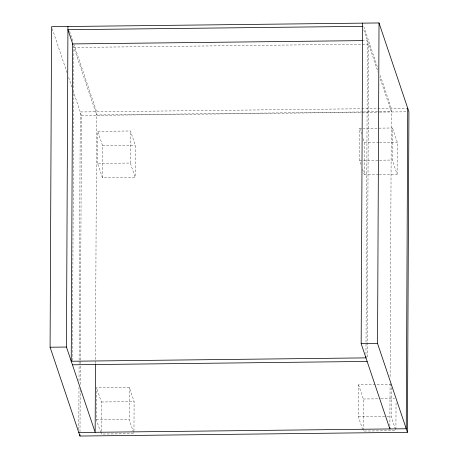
<?xml version="1.0" encoding="UTF-8"?>
<svg xmlns="http://www.w3.org/2000/svg" width="459" height="459" viewBox="0 0 459 459"><rect width="100%" height="100%" fill="white"/><g stroke="black" fill="none" stroke-linecap="round" stroke-linejoin="round"><path stroke-width="0.34" stroke-dasharray="2.29 1.72" d="M72.453 360.504L73.899 47.472L368.617 44.11L367.171 357.136M78.793 429.63L78.994 386.604M79.017 380.867L79.097 364.377M79.097 363.66L79.109 360.791M79.114 360.074L80.262 111.962L361.233 108.754M79.998 431.747L80.187 390.156M80.216 384.418L80.308 364.343M80.308 363.626L80.325 360.757M80.325 360.04L81.455 115.519L73.429 91.662M95.472 363.471L96.631 111.778L74.083 44.775M100.75 432.694L96.424 419.836L96.574 387.78L129.318 387.407L134.103 401.619L133.959 432.252M97.606 163.41L97.756 131.354L130.499 130.981L135.285 145.193L135.135 177.249L102.391 177.622L97.606 163.41L130.35 163.037L135.135 177.249M101.215 431.913L101.204 434.048L133.953 433.675L129.168 419.463L129.318 387.407M101.221 431.202L101.353 401.992L96.574 387.78M102.391 177.622L102.535 145.566L97.756 131.354M130.35 163.037L130.499 130.981M362.719 429.704L358.393 416.841L358.542 384.791L391.286 384.418M360.94 164.477L359.575 160.415L359.724 128.365L362.57 128.331M358.542 384.791L363.321 399.003L363.178 431.053L395.922 430.68M378.595 174.466L364.36 174.627L364.509 142.577L363.138 138.515M365.972 354.302L367.418 40.553L363.832 40.593M389.88 426.072L390.081 383.047M390.11 376.598L391.349 108.41L379.731 73.893M395.469 429.326L391.137 416.468L391.286 385.13M379.306 174.46L397.104 174.254L392.325 160.042L392.468 127.986L363.281 128.325M395.928 429.257L396.054 402.187M397.104 174.254L397.253 142.198L392.468 127.986M361.864 108.749L407.724 108.221M362.65 111.944L96.62 114.98L73.388 45.952M363.367 111.933L391.332 111.612L379.719 77.101M81.455 115.519L378.824 112.116M379.541 112.111L408.2 111.784M102.535 145.566L135.285 145.193M364.509 142.577L378.744 142.41M379.455 142.405L397.253 142.198M359.575 160.415L378.795 160.197M379.507 160.191L392.325 160.042M101.353 401.992L134.103 401.619M363.321 399.003L380.408 398.808M381.119 398.796L394.648 398.641M96.424 419.836L129.168 419.463M358.393 416.841L386.157 416.525M386.868 416.52L391.137 416.468M363.792 26.519L378.136 69.154M363.775 29.726L378.124 72.361M359.724 128.365L361.549 133.776M362.535 169.216L364.36 174.627M69.527 31.241L73.176 42.067M52.246 28.722L67.048 72.711M68.643 77.451L71.834 86.923"/><path stroke-width="0.69" d="M50.083 347.228L51.563 26.691L379.025 22.95L408.917 111.772L407.437 432.309L79.975 436.05L50.083 347.228L66.457 347.038L95.151 432.309L95.466 364.188M66.457 347.038L67.938 26.502M79.975 436.05L79.981 434.616M389.875 427.507L389.869 428.941L361.17 343.671L362.65 23.139M365.961 356.448L365.955 357.882L71.237 361.25L72.706 43.921L363.115 40.604M407.437 432.309L377.545 343.481L379.025 22.95M407.724 108.221L406.244 428.758L78.782 432.498M362.639 26.341L67.921 29.709L72.929 44.598M361.17 343.671L377.545 343.481M72.436 364.802L367.148 361.434"/></g></svg>
